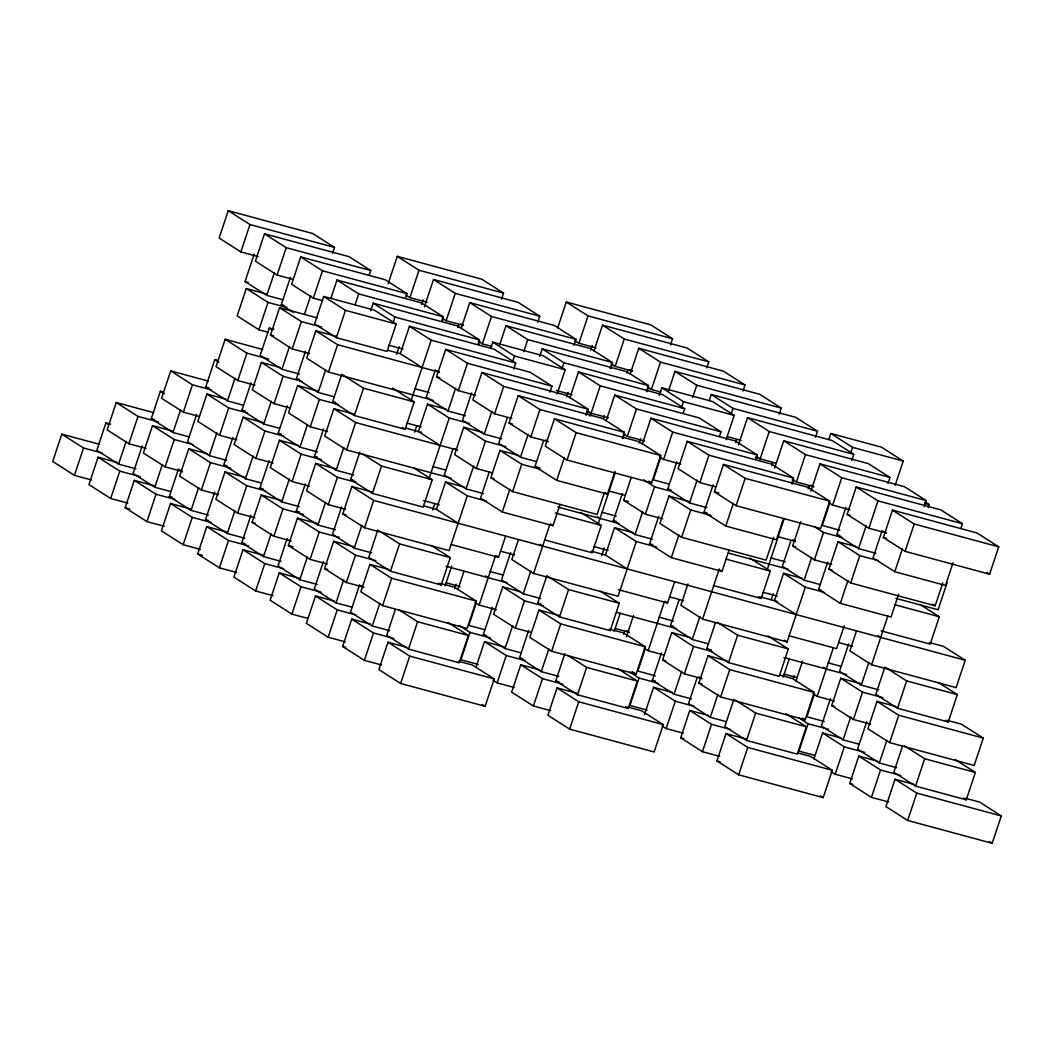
<?xml version="1.0" encoding="UTF-8"?>
<svg xmlns="http://www.w3.org/2000/svg" width="1054" height="1054" viewBox="0 0 1054 1054"><rect width="100%" height="100%" fill="white"/><g stroke="black" fill="none" stroke-linecap="round" stroke-linejoin="round"><path stroke-width="1.5" d="M99.366 444.287L61.804 434.129L52.7 461.494L74.439 475.367L91.658 480.018M74.439 475.367L83.543 448.003L61.804 434.129M110.683 424.182L105.927 422.904L96.823 450.269L118.575 464.142L136.006 468.846M116.823 462.337L98.048 457.252L88.944 484.616L110.683 498.489L127.903 503.14M153.805 412.681L116.256 402.523L107.152 429.887L128.891 443.76L146.111 448.411M118.575 464.142L126.151 441.336M110.683 498.489L119.787 471.125L98.048 457.252M128.891 443.76L137.995 416.396L116.256 402.523M142.171 446.013L133.067 473.378L154.806 487.251L170.656 491.533M188.864 436.804L173.014 432.522L151.275 418.649L160.379 391.284L163.541 392.141M164.147 526.262L146.928 521.611L125.189 507.738L134.28 480.374L154.635 485.881M172.843 431.152L152.487 425.645L143.384 453.009L165.135 466.882L182.355 471.533M208.257 381.074L170.695 370.916L161.591 398.28L183.343 412.154L198.995 416.383M332.471 253.474L334.5 247.4L312.748 233.527L228.244 210.695L219.14 238.059L240.879 251.932L258.098 256.583M154.806 487.251L162.395 464.458M173.014 432.522L180.603 409.729M146.928 521.611L156.032 494.247L134.28 480.374M165.135 466.882L174.239 439.518L152.487 425.645M183.343 412.154L192.447 384.789L170.695 370.916M240.879 251.932L249.982 224.555L228.244 210.695M208.481 515.09L191.051 510.373L169.312 496.5L178.416 469.135L182.487 471.744M196.624 414.406L187.52 441.771L209.259 455.644L226.689 460.361M243.316 405.197L227.466 400.915L205.728 387.042L214.818 359.677L217.994 360.534M190.879 509.003L170.524 503.496L161.42 530.86L183.172 544.734L200.379 549.384M207.519 453.839L188.732 448.767L179.628 476.131L201.38 490.005L218.586 494.655M225.714 399.11L206.94 394.038L197.836 421.402L219.588 435.276L236.794 439.926M262.709 349.467L225.148 339.309L216.044 366.673L237.782 380.547L255.002 385.197M282.643 299.705L266.807 295.423L245.055 281.55L254.159 254.185M266.622 294.04L246.28 288.532L237.176 315.91L258.915 329.77L268.309 332.313M369.216 275.081L370.744 270.522L348.993 256.649L264.488 233.804L255.384 261.168L277.123 275.041L292.775 279.27M191.051 510.373L198.639 487.58M209.259 455.644L216.847 432.851M227.466 400.915L235.055 378.122M183.172 544.734L192.276 517.369L170.524 503.496M201.38 490.005L210.484 462.64L188.732 448.767M219.588 435.276L228.678 407.911L206.94 394.038M237.782 380.547L246.886 353.182L225.148 339.309M266.807 295.423L274.383 272.617M258.915 329.77L268.019 302.406L246.28 288.532M277.123 275.041L286.227 247.677L264.488 233.804M244.726 538.212L227.295 533.495L205.556 519.622L214.647 492.258M261.352 483.048L245.503 478.766L223.751 464.893L232.855 437.529M279.547 428.319L263.711 424.037L241.959 410.164L251.063 382.8M274.027 329.362L269.271 328.071L260.167 355.435L281.919 369.308L299.349 374.025M236.623 572.506L219.416 567.856L197.665 553.982L206.768 526.618L227.111 532.112M245.318 477.383L224.976 471.889L215.872 499.253L237.611 513.127L254.831 517.777M263.526 422.654L243.184 417.16L234.08 444.524L255.819 458.398L273.039 463.049M280.166 367.503L261.392 362.431L252.288 389.796L274.027 403.669L289.679 407.898M309.454 353.591L292.235 348.94L270.496 335.067L279.587 307.702L317.149 317.847M293.526 312.471L281.299 304.672L290.403 277.307M405.461 298.203L406.976 293.644L385.237 279.771L300.719 256.926L291.615 284.29L313.367 298.163L322.761 300.706M227.295 533.495L234.884 510.703M245.503 478.766L253.092 455.96M263.711 424.037L271.3 401.231M281.919 369.308L289.494 346.502M219.416 567.856L228.52 540.491L206.768 526.618M237.611 513.127L246.715 485.762L224.976 471.889M255.819 458.398L264.923 431.033L243.184 417.16M274.027 403.669L283.131 376.304L261.392 362.431M292.235 348.94L301.339 321.575L279.587 307.702M304.566 313.973L310.627 295.739M313.367 298.163L322.471 270.799L300.719 256.926M280.97 561.334L263.54 556.617L241.788 542.744L250.892 515.38M299.178 506.605L281.747 501.888L259.995 488.015L269.099 460.651M317.386 451.876L299.955 447.159L278.203 433.286L287.307 405.922M333.999 396.712L318.15 392.431L296.411 378.557L305.515 351.193M323.723 296.464L314.619 323.828L336.358 337.702L387.068 351.404L396.172 324.039L374.42 310.166L323.723 296.464L345.462 310.337L396.172 324.039M263.355 555.234L243.013 549.74L233.909 577.105L255.648 590.978L272.867 595.629M291.075 540.9L273.856 536.249L252.117 522.376L261.221 495.011L281.563 500.505M298.203 445.355L279.429 440.282L270.325 467.647L292.063 481.52L309.283 486.171M317.979 391.047L297.623 385.553L288.519 412.918L310.271 426.791L327.491 431.442M336.186 336.318L315.831 330.824L306.727 358.189L328.479 372.062L433.339 400.401M330.903 298.295L336.964 280.048L421.481 302.893L443.22 316.767L441.705 321.325M263.54 556.617L271.128 533.811M281.747 501.888L289.323 479.083M299.955 447.159L307.531 424.354M318.15 392.431L325.739 369.625M336.358 337.702L345.462 310.337M255.648 590.978L264.752 563.613L243.013 549.74M273.856 536.249L282.959 508.884L261.221 495.011M292.063 481.52L301.167 454.155L279.429 440.282M310.271 426.791L319.375 399.426L297.623 385.553M328.479 372.062L337.583 344.698L315.831 330.824M355.172 304.566L358.716 293.921L336.964 280.048M287.136 538.502L278.032 565.866L299.784 579.74L317.214 584.456M335.409 529.727L317.979 525.011L296.24 511.137L305.344 483.773M353.617 474.998L336.186 470.282L314.448 456.408L323.552 429.044M332.656 401.679L341.759 374.315L363.498 388.188L414.209 401.89L405.105 429.255L354.394 415.553L332.656 401.679L335.818 402.536M299.599 578.356L279.257 572.862L270.153 600.227L291.892 614.1L307.544 618.329M327.32 564.022L310.1 559.371L288.361 545.498L297.452 518.133L317.807 523.627M336.015 468.898L315.66 463.404L306.556 490.769L328.308 504.642L345.528 509.293M354.21 414.169L333.868 408.675L324.764 436.04L346.516 449.913L451.362 478.239M370.679 310.772L373.208 303.17L457.713 326.015L479.465 339.889L477.949 344.447M388.162 283.724L397.266 256.359L481.77 279.191L503.522 293.065L501.493 299.152M299.784 579.74L307.36 556.934M317.979 525.011L325.567 502.205M336.186 470.282L343.775 447.476M354.394 415.553L363.498 388.188M291.892 614.1L300.996 586.735L279.257 572.862M310.1 559.371L319.204 532.006L297.452 518.133M328.308 504.642L337.412 477.278L315.66 463.404M346.516 449.913L355.62 422.549L333.868 408.675M392.931 323.13L394.947 317.043L373.208 303.17M427.12 302.248L409.901 297.597L419.005 270.232L397.266 256.359M323.38 561.624L314.276 588.988L336.015 602.862L351.865 607.144M341.588 506.895L332.484 534.259L354.223 548.133L371.654 552.849M413.221 467.607L432.245 479.741L423.141 507.106L372.431 493.404L350.692 479.53L359.796 452.166M334.276 601.057L315.489 595.984L306.385 623.349L328.137 637.222L345.356 641.873M363.551 587.144L346.344 582.493L324.592 568.62L333.696 541.255L354.039 546.749M458.161 523.232L436.422 509.359L445.526 481.994L467.265 495.867L449.057 550.596L364.552 527.764L342.8 513.891L351.904 486.526L372.246 492.02M396.594 354.263L399.123 346.661M422.087 367.53L400.349 353.657L409.453 326.292L493.957 349.124L515.709 362.998L513.68 369.084M421.666 304.408L423.181 299.85M424.406 306.846L433.51 279.481L518.015 302.314L539.767 316.187L537.738 322.274M336.015 602.862L343.604 580.056M354.223 548.133L361.812 525.327M372.431 493.404L381.535 466.039L362.51 453.905M328.137 637.222L337.24 609.858L315.489 595.984M346.344 582.493L355.448 555.129L333.696 541.255M364.552 527.764L373.656 500.4L351.904 486.526M410.968 400.981L431.191 340.165L409.453 326.292M442.403 321.325L443.418 318.282M463.365 325.37L446.145 320.719L455.249 293.355L433.51 279.481M359.625 584.746L350.521 612.111L372.26 625.984L389.69 630.7M377.819 530.017L368.729 557.382L390.467 571.255L441.178 584.957L450.282 557.592L431.244 545.458M381.588 664.995L364.381 660.344L342.629 646.471L351.733 619.106L370.521 624.179M388.715 569.45L369.941 564.377L360.837 591.742L382.589 605.615L467.093 628.447L476.197 601.083L454.458 587.21L440.361 583.402M414.63 432.114L416.659 426.04M435.368 369.783L426.264 397.147L448.016 411.02L465.446 415.737M446.264 409.216L427.489 404.143L418.385 431.508L440.124 445.381M475.552 395.303L458.332 390.652L436.593 376.779L445.684 349.414L530.202 372.246L551.94 386.12L549.924 392.207M457.91 327.53L458.925 324.487M461.151 328.44L469.741 302.603L554.259 325.436L575.998 339.309L573.982 345.396M372.26 625.984L379.848 603.178M390.467 571.255L399.571 543.89L379.19 530.887M364.381 660.344L373.485 632.98L351.733 619.106M382.589 605.615L391.68 578.251L369.941 564.377M448.016 411.02L455.591 388.228M429.004 478.832L449.228 418.016L427.489 404.143M458.332 390.652L467.436 363.287L445.684 349.414M478.648 344.447L479.649 341.404M491.783 346.371L482.389 343.841L491.493 316.477L469.741 302.603M395.355 609.396L386.752 635.233L408.504 649.106L459.215 662.808L468.319 635.443L447.924 622.44M406.752 647.301L387.977 642.229L378.873 669.593L400.612 683.466L485.13 706.299L494.234 678.934L472.482 665.061L458.398 661.253M432.667 509.965L434.696 503.891M452.904 449.162L444.301 474.998L466.052 488.872L483.483 493.588M471.612 392.905L462.508 420.269L484.247 434.143L501.678 438.859M482.508 432.338L463.72 427.265L454.617 454.63L476.368 468.503L492.02 472.732M586.169 415.329L588.185 409.242L566.446 395.369L481.928 372.536L472.824 399.901L494.576 413.774L511.783 418.425M490.716 348.215L492.745 342.142L543.442 355.844L565.194 369.717L557.105 394.038M499.412 345.488L505.986 325.726L590.503 348.558L612.242 362.431L610.226 368.518M408.504 649.106L417.608 621.741L398.583 609.607M400.612 683.466L409.716 656.102L387.977 642.229M466.052 488.872L473.628 466.079M484.247 434.143L491.836 411.337M476.368 468.503L485.472 441.139L463.72 427.265M494.576 413.774L503.68 386.41L481.928 372.536M512.468 362.089L514.484 356.015L492.745 342.142M445.117 585.879L451.692 566.117M523.693 351.759L527.738 339.599L505.986 325.726M489.135 472.284L480.545 498.12L502.284 511.994L552.994 525.696L560.069 504.418M507.343 417.555L498.753 443.391L520.492 457.265L536.341 461.547M604.206 493.18L597.117 514.457L512.613 491.625L490.861 477.752L499.965 450.387L518.752 455.46M548.027 441.547L530.821 436.896L509.069 423.023L518.173 395.658L602.69 418.491L624.429 432.364L622.4 438.451M454.643 588.738L456.158 584.179M457.884 589.647L463.958 571.4M539.701 356.45L542.23 348.848L626.735 371.68L648.487 385.553L646.458 391.64M557.685 327.873L566.288 302.024L650.792 324.869L672.544 338.742L670.515 344.816M502.284 511.994L509.872 489.188M520.492 457.265L528.08 434.459M512.613 491.625L521.717 464.261L499.965 450.387M530.821 436.896L539.925 409.532L518.173 395.658M476.382 602.611L468.806 625.417L484.642 629.699M459.149 625.47L470.018 632.413L460.914 659.778L478.134 664.428M496.342 609.699L479.122 605.049L495.301 556.393M451.007 544.457L498.542 557.303L505.63 536.025M561.953 368.795L563.969 362.721L542.23 348.848M615.022 471.283L607.447 494.089L556.736 480.387L534.984 466.514L543.587 440.677M596.142 347.912L578.923 343.261L588.027 315.897L566.288 302.024M554.417 418.781L545.313 446.145L567.052 460.018L651.57 482.851L660.674 455.486L638.922 441.613L554.417 418.781L576.156 432.654L660.674 455.486M520.887 652.821L505.037 648.539L483.299 634.666L492.402 607.302M510.61 552.573L501.506 579.937L523.245 593.81L540.676 598.514M475.921 667.498L484.511 641.649L504.866 647.156M519.938 591.584L502.718 586.92L493.615 614.284L515.366 628.158L531.018 632.387M518.397 539.793L511.822 559.555L533.574 573.429L618.079 596.274L636.287 541.545L614.548 527.672L605.444 555.036L627.183 568.91M566.63 396.897L568.146 392.338M569.871 397.806L578.475 371.97L662.979 394.802L684.731 408.675L683.216 413.234M590.688 350.086L592.203 345.528M593.929 350.995L602.532 325.146L687.037 347.991L708.789 361.865L706.76 367.938M556.736 480.387L564.325 457.581M567.052 460.018L576.156 432.654M505.037 648.539L512.626 625.733M523.245 593.81L530.834 571.004M514.378 687.551L497.159 682.887L506.263 655.522L484.511 641.649M515.366 628.158L524.47 600.793L502.718 586.92M533.574 573.429L549.753 524.787M590.108 416.238L600.213 385.843L578.475 371.97M610.912 368.518L612.44 363.959M632.387 371.034L615.167 366.384L624.271 339.019L602.532 325.146M558.712 676.365L541.282 671.661L519.543 657.788L528.647 630.424M537.751 603.059L546.842 575.695L568.593 589.568L619.304 603.257L610.2 630.621L559.49 616.933L537.751 603.059L540.913 603.916M539.543 669.857L520.755 664.771L511.651 692.135L533.403 706.009L550.61 710.659M559.305 615.549L538.963 610.042L529.859 637.406L551.611 651.28L636.115 674.125L645.219 646.761L623.481 632.887L609.383 629.08M603.375 418.504L604.39 415.46M606.116 420.928L614.719 395.092L699.224 417.924L720.962 431.797L719.447 436.356M626.932 373.208L627.947 370.165M630.173 374.117L638.764 348.268L723.281 371.113L745.02 384.973L743.004 391.06M541.282 671.661L548.87 648.856M559.49 616.933L568.593 589.568M533.403 706.009L542.507 678.644L520.755 664.771M551.611 651.28L560.715 623.915L538.963 610.042M623.098 438.451L624.614 433.892M598.026 524.497L615.22 472.811M644.574 440.98L627.354 436.33L636.458 408.965L614.719 395.092M580.873 512.402L601.267 525.419L592.164 552.783L544.628 539.938M647.156 391.64L648.671 387.082M660.805 392.048L651.412 389.506L660.515 362.141L638.764 348.268M618.303 668.974L637.341 681.108L628.237 708.472L577.526 694.784L555.774 680.91L564.878 653.546M577.342 693.4L556.999 687.893L547.896 715.258L569.647 729.131L654.152 751.976L663.256 724.612L641.504 710.739L627.42 706.931M601.689 555.642L604.219 548.04M652.505 539.253L635.075 534.549L613.323 520.676L622.427 493.312M639.119 443.141L640.634 438.583M662.61 518.832L645.391 514.181L623.652 500.307L631.227 477.502M642.36 444.05L650.95 418.214L735.468 441.046L757.207 454.92L755.692 459.478M659.237 395.408L661.767 387.806L712.464 401.508L734.216 415.381L726.127 439.702M668.434 391.153L675.008 371.39L759.526 394.222L781.264 408.096L779.249 414.182M577.526 694.784L586.63 667.419L567.605 655.272M569.647 729.131L578.738 701.766L556.999 687.893M635.075 534.549L642.65 511.743M660.858 457.014L653.269 479.82L669.119 484.102M645.391 514.181L654.494 486.816L643.625 479.873M680.805 464.103L663.598 459.452L672.702 432.087L650.95 418.214M681.49 407.766L683.506 401.679L661.767 387.806M614.139 631.544L620.2 613.296M692.715 397.424L696.76 385.263L675.008 371.39M729.091 550.083L722.016 571.373L671.306 557.671L649.567 543.798L658.671 516.434M706.944 507.646L689.514 502.942L667.775 489.069L676.879 461.705M689.329 501.559L668.987 496.065L659.883 523.43L681.635 537.303L766.139 560.135L773.728 537.329M791.936 482.6L793.451 478.042L771.712 464.168L687.195 441.336L678.091 468.701L699.843 482.574L715.482 486.803M623.665 634.403L624.679 631.372M626.405 636.84L633.48 615.562M709.223 400.599L711.252 394.512L795.757 417.344L817.509 431.218L815.48 437.305M671.306 557.671L678.895 534.865M689.514 502.942L697.102 480.137M681.635 537.303L690.739 509.938L668.987 496.065M699.843 482.574L708.947 455.209L687.195 441.336M645.404 648.276L637.828 671.082L655.259 675.798M629.528 672.004L639.04 678.078L629.936 705.442L647.156 710.093M663.796 654.942L648.144 650.713L664.323 602.058M618.448 589.7L667.564 602.98L674.652 581.689M730.975 414.472L732.991 408.385L711.252 394.512M783.544 518.476L776.469 539.767L725.758 526.065L704.019 512.191L713.11 484.827M714.335 491.823L723.439 464.458L807.944 487.291L829.696 501.164L820.592 528.528L736.074 505.683L714.335 491.823L719.026 493.088M691.49 698.921L674.059 694.204L652.321 680.331L661.425 652.966M708.117 643.757L692.267 639.475L670.528 625.602L679.119 599.752M644.442 714.691L653.533 687.327L672.32 692.399M701.595 678.486L684.389 673.835L662.637 659.962L671.741 632.598L690.528 637.67M687.933 583.942L680.844 605.233L702.596 619.106L787.101 641.939L805.309 587.21L783.57 573.336L774.466 600.701L796.205 614.574M735.652 442.561L736.667 439.531M738.393 444.999L747.497 417.634L832.001 440.467L853.753 454.34L851.724 460.427M725.758 526.065L733.347 503.259M736.074 505.683L745.178 478.318L723.439 464.458M674.059 694.204L681.648 671.398M692.267 639.475L699.856 616.669M683.4 733.215L666.181 728.564L675.285 701.2L653.533 687.327M684.389 673.835L693.492 646.471L671.741 632.598M702.596 619.106L719.276 568.936M747.497 417.634L769.236 431.508L760.132 458.872L756.061 456.277M697.155 677.603L688.565 703.453L710.304 717.326L726.153 721.608M767.931 635.931L788.326 648.935L779.222 676.299L728.512 662.597L706.773 648.724L715.363 622.874M719.632 756.337L702.425 751.686L680.673 737.813L689.777 710.449L708.565 715.521M779.973 675.166L792.503 678.552L814.241 692.425L805.137 719.79L720.633 696.957L698.881 683.084L707.985 655.72L726.773 660.792M771.897 465.684L772.911 462.653M774.637 468.121L783.741 440.756L868.246 463.589L889.998 477.462L887.969 483.549M710.304 717.326L717.893 694.52M728.512 662.597L737.616 635.233L717.234 622.229M702.425 751.686L711.529 724.322L689.777 710.449M720.633 696.957L729.737 669.593L707.985 655.72M792.121 484.129L793.636 479.557M767.048 570.174L784.242 518.476M813.596 486.645L796.376 481.994L805.48 454.63L783.741 440.756M713.65 585.602L761.186 598.448L770.29 571.084L749.895 558.08M733.9 699.21L724.809 726.575L746.548 740.448L797.259 754.15L806.363 726.786L785.968 713.782M798.01 753.017L810.539 756.403L832.278 770.276L823.174 797.641L738.67 774.809L716.918 760.935L726.022 733.571L746.364 739.065M771.225 599.792L773.241 593.705M790.948 540.504L782.345 566.341L804.097 580.214L819.933 584.496M808.141 488.806L809.156 485.775M831.632 564.496L814.413 559.845L792.674 545.972L800.763 521.651M810.869 491.243L819.972 463.879L904.49 486.711L926.229 500.584L924.213 506.671M828.76 439.558L830.789 433.484L881.487 447.173L903.238 461.046L895.149 485.38M746.548 740.448L755.652 713.084L735.27 700.08M738.67 774.809L747.76 747.444L726.022 733.571M804.097 580.214L811.672 557.408M829.88 502.679L822.291 525.485L839.722 530.202M814.413 559.845L823.517 532.481L814.004 526.407M849.84 509.767L832.62 505.116L841.724 477.752L819.972 463.879M850.512 453.431L852.528 447.357L830.789 433.484M783.162 677.208L789.222 658.974M898.627 594.232L891.038 617.038L840.328 603.336L818.589 589.463L827.693 562.098M875.966 553.324L858.536 548.607L836.797 534.734L845.901 507.369M942.75 582.994L935.161 605.8L850.657 582.967L828.905 569.094L838.009 541.73L856.797 546.802M886.071 532.889L868.865 528.238L847.113 514.365L856.217 487.001L940.735 509.833L962.473 523.706L960.958 528.265M793.188 678.552L794.202 675.522M795.928 680.989L802.502 661.227M840.328 603.336L847.917 580.53M858.536 548.607L866.124 525.801M850.657 582.967L859.761 555.603L838.009 541.73M868.865 528.238L877.969 500.874L856.217 487.001M814.426 693.954L806.85 716.76L824.281 721.463M798.55 717.682L808.062 723.742L798.958 751.107L814.61 755.336M834.386 701.029L817.166 696.378L833.345 647.736M844.175 625.839L836.586 648.645L789.051 635.799M882.132 530.491L873.041 557.856L894.78 571.729L945.491 585.431L953.066 562.625M883.357 537.487L892.461 510.123L976.966 532.955L998.718 546.828L989.614 574.193L905.096 551.361L883.357 537.487L886.493 538.331M830.447 698.644L821.343 726.008L843.081 739.882L858.931 744.15M848.654 643.915L839.551 671.279L861.289 685.14L878.72 689.856M813.965 758.84L822.555 732.991L841.342 738.077M870.63 724.151L853.411 719.5L831.659 705.627L840.763 678.262L861.118 683.769M856.441 631.135L849.867 650.898L871.618 664.771L956.123 687.616L965.227 660.252L943.488 646.379L929.404 642.571M894.78 571.729L902.369 548.923M905.096 551.361L914.2 523.996L892.461 510.123M843.081 739.882L850.67 717.076M861.289 685.14L868.878 662.347M852.422 778.88L835.203 774.229L844.307 746.864L822.555 732.991M853.411 719.5L862.515 692.135L840.763 678.262M871.618 664.771L887.797 616.129M928.152 507.58L929.154 504.55L925.083 501.941M866.691 721.753L857.587 749.117L879.326 762.991L896.756 767.707M884.899 667.024L875.795 694.388L897.534 708.262L948.244 721.964L957.348 694.599L938.323 682.465M888.654 802.002L871.447 797.351L849.695 783.478L858.799 756.113L877.587 761.186M895.795 706.457L877.007 701.384L867.903 728.749L889.655 742.622L974.159 765.467L983.263 738.09L961.525 724.23L947.441 720.422M879.326 762.991L886.915 740.198M897.534 708.262L906.638 680.897L886.256 667.893M871.447 797.351L880.551 769.987L858.799 756.113M889.655 742.622L898.759 715.258L877.007 701.384M947.19 582.401L938.086 609.765L895.834 598.343M920.287 604.614L939.312 616.748L930.208 644.113L881.078 630.845M902.422 746.403L893.832 772.239L915.57 786.113L966.281 799.815L975.385 772.45L954.99 759.447M913.818 784.308L895.044 779.235L885.94 806.6L907.692 820.473L992.196 843.305L1001.3 815.941L979.561 802.068L965.464 798.273M915.57 786.113L924.674 758.748L904.292 745.745M907.692 820.473L916.782 793.109L895.044 779.235M249.982 224.555L334.5 247.4M419.005 270.232L503.522 293.065M588.027 315.897L672.544 338.742M286.227 247.677L370.744 270.522M455.249 293.355L539.767 316.187M624.271 339.019L708.789 361.865M322.471 270.799L406.976 293.644M491.493 316.477L575.998 339.309M660.515 362.141L745.02 384.973M358.716 293.921L443.22 316.767M527.738 339.599L612.242 362.431M696.76 385.263L781.264 408.096M394.947 317.043L479.465 339.889M563.969 362.721L648.487 385.553M732.991 408.385L817.509 431.218M245.055 281.55L248.23 282.406M514.484 356.015L565.194 369.717M683.506 401.679L734.216 415.381M852.528 447.357L903.238 461.046M431.191 340.165L515.709 362.998M600.213 385.843L684.731 408.675M769.236 431.508L853.753 454.34M281.299 304.672L284.475 305.528M268.019 302.406L286.807 307.491M467.436 363.287L551.94 386.12M636.458 408.965L720.962 431.797M805.48 454.63L889.998 477.462M301.339 321.575L321.681 327.069M388.979 345.251L403.063 349.058M556.433 390.507L572.085 394.736M727.023 436.593L741.107 440.401M387.819 350.284L400.349 353.657M503.68 386.41L588.185 409.242M672.702 432.087L757.207 454.92M841.724 477.752L926.229 500.584M337.583 344.698L439.307 372.181M586.419 411.93L608.329 417.858M755.441 457.607L775.784 463.101M924.463 503.272L929.154 504.55M436.593 376.779L439.716 377.622M270.496 335.067L273.618 335.91M539.925 409.532L624.429 432.364M708.947 455.209L793.451 478.042M877.969 500.874L962.473 523.706M414.933 388.755L429.202 392.615M745.178 478.318L829.696 501.164M914.2 523.996L998.718 546.828M509.069 423.023L512.204 423.866M847.113 514.365L850.249 515.208M246.886 353.182L268.796 359.111M449.228 418.016L469.57 423.51M296.411 378.557L299.573 379.414M283.131 376.304L301.918 381.377M667.775 489.069L670.937 489.926M836.797 534.734L839.959 535.59M485.472 441.139L505.815 446.632M654.494 486.816L671.714 491.467M823.517 532.481L842.291 537.553M319.375 399.426L338.15 404.499M407.015 423.102L421.099 426.91M405.856 428.122L421.508 432.351M534.984 466.514L539.74 467.805M704.019 512.191L707.181 513.048M521.717 464.261L540.491 469.333M690.739 509.938L711.081 515.432M859.761 555.603L878.535 560.675M355.62 422.549L457.344 450.032M609.146 491.059L624.798 495.288M778.168 536.723L795.388 541.374M205.728 387.042L208.89 387.898M623.652 500.307L628.342 501.572M792.674 545.972L795.796 546.815M192.447 384.789L211.222 389.861M241.959 410.164L245.134 411.02M490.861 477.752L493.997 478.595M828.905 569.094L832.041 569.937M228.678 407.911L247.466 412.984M432.97 466.606L445.644 470.031M601.992 512.284L616.261 516.131M771.014 557.948L785.283 561.808M613.323 520.676L616.498 521.532M557.79 507L618.83 523.495M728.38 553.1L787.852 569.16M278.203 433.286L281.378 434.143M264.923 431.033L283.71 436.106M445.526 481.994L464.3 487.067M614.548 527.672L633.322 532.744M783.57 573.336L802.344 578.409M381.535 466.039L432.245 479.741M555.313 512.995L601.267 525.419M725.916 559.094L770.29 571.084M894.938 604.759L939.312 616.748M649.567 543.798L652.729 544.654M818.589 589.463L821.751 590.319M467.265 495.867L486.039 500.94M636.287 541.545L656.629 547.039M805.309 587.21L824.096 592.282M314.448 456.408L317.61 457.265M301.167 454.155L321.51 459.649M151.275 418.649L154.437 419.505M137.995 416.396L158.337 421.903M350.692 479.53L353.854 480.387M337.412 477.278L356.186 482.35M423.484 500.531L439.136 504.761M594.074 546.631L608.158 550.438M763.096 592.295L777.18 596.103M423.892 505.973L436.422 509.359M591.36 551.229L605.444 555.036M760.382 596.893L777.588 601.544M174.239 439.518L193.014 444.59M373.656 500.4L965.227 660.252M223.751 464.893L226.926 465.749M210.484 462.64L230.826 468.134M500.452 551.163L514.55 554.971M669.474 596.827L683.572 600.635M838.51 642.505L852.594 646.3M259.995 488.015L263.171 488.872M246.715 485.762L265.503 490.835M342.8 513.891L345.936 514.734M83.543 448.003L102.33 453.088M296.24 511.137L299.415 511.994M282.959 508.884L303.302 514.378M399.571 543.89L450.282 557.592M737.616 635.233L788.326 648.935M906.638 680.897L957.348 694.599M119.787 471.125L140.129 476.632M490.176 571.545L502.85 574.97M659.198 617.209L673.453 621.069M828.22 662.887L840.894 666.312M670.528 625.602L673.69 626.458M319.204 532.006L339.546 537.5M445.974 566.261L507 582.757M616.564 612.348L676.022 628.421M784.018 657.604L846.612 674.52M169.312 496.5L172.474 497.356M156.032 494.247L174.806 499.319M252.117 522.376L255.239 523.219M706.773 648.724L711.516 650.015M355.448 555.129L375.791 560.623M524.47 600.793L543.245 605.879M693.492 646.471L712.267 651.543M862.515 692.135L882.857 697.643M446.013 582.77L460.097 586.577M615.035 628.434L629.119 632.242M784.057 674.112L796.574 677.485M205.556 519.622L208.718 520.478M192.276 517.369L211.05 522.441M288.361 545.498L293.052 546.762M391.68 578.251L476.197 601.083M560.715 623.915L645.219 646.761M729.737 669.593L814.241 692.425M898.759 715.258L983.263 738.09M125.189 507.738L129.879 509.016M241.788 542.744L244.963 543.601M228.52 540.491L248.863 545.985M324.592 568.62L327.728 569.463M662.637 659.962L665.772 660.805M831.659 705.627L834.794 706.483M264.752 563.613L283.539 568.686M698.881 683.084L702.017 683.927M197.665 553.982L202.355 555.26M483.299 634.666L486.461 635.522M652.321 680.331L655.483 681.187M300.996 586.735L321.338 592.229M470.018 632.413L490.36 637.907M639.04 678.078L657.828 683.15M808.062 723.742L828.404 729.249M417.608 621.741L468.319 635.443M586.63 667.419L637.341 681.108M755.652 713.084L806.363 726.786M924.674 758.748L975.385 772.45M519.543 657.788L522.705 658.645M337.24 609.858L356.015 614.93M506.263 655.522L525.037 660.608M675.285 701.2L694.059 706.272M844.307 746.864L864.649 752.372M555.774 680.91L558.949 681.767M373.485 632.98L393.827 638.474M542.507 678.644L562.849 684.151M711.529 724.322L730.303 729.394M880.551 769.987L900.893 775.494M409.716 656.102L494.234 678.934M578.738 701.766L663.256 724.612M747.76 747.444L832.278 770.276M916.782 793.109L1001.3 815.941M342.629 646.471L345.765 647.314M680.673 737.813L683.809 738.656M849.695 783.478L852.831 784.334M716.918 760.935L720.053 761.779M986.9 572.467L989.614 574.193M629.805 369.506L632.519 371.245M811.013 485.117L813.728 486.856M883.502 531.361L886.216 533.1M574.852 340.666L578.923 343.261M611.096 363.788L615.167 366.384M647.327 386.91L651.412 389.506M792.305 479.399L796.376 481.994M828.536 502.521L832.62 505.116M932.447 604.074L935.161 605.8M460.782 323.841L463.496 325.567M792.806 539.846L795.533 541.585M405.83 295.001L409.901 297.597M442.074 318.11L446.145 320.719M478.305 341.232L482.389 343.841M587.038 410.599L591.11 413.208M623.283 433.721L627.354 436.33M659.514 456.843L663.598 459.452M648.856 481.125L651.57 482.851M877.995 635.681L880.722 637.406M436.725 370.652L439.452 372.391M545.458 440.019L548.172 441.758M604.719 492.363L607.447 494.089M719.302 569.634L722.016 571.373M758.472 596.709L761.186 598.448M945.517 720.238L948.244 721.964M597.328 516.684L600.042 518.423M392.457 388.017L414.209 401.89M784.387 640.2L787.101 641.939M823.556 667.287L826.27 669.013M269.271 328.071L271.985 329.81M454.761 448.503L457.476 450.242M402.391 427.516L405.105 429.255M550.28 523.97L552.994 525.696M813.095 693.782L817.166 696.378M664.85 601.241L667.564 602.98M963.554 798.089L966.281 799.815M539.951 544.338L542.678 546.064M802.423 718.051L805.137 719.79M600.279 591.123L619.304 603.257M989.482 841.579L992.196 843.305M214.818 359.677L218.903 362.286M626.537 630.714L629.264 632.453M699.026 676.958L701.74 678.684M644.073 648.118L648.144 650.713M495.828 555.577L498.542 557.303M831.132 771.633L835.203 774.229M485.512 575.945L488.226 577.671M632.044 671.517L636.115 674.125M820.46 795.902L823.174 797.641M160.379 391.284L164.45 393.893M475.051 602.44L479.122 605.049M438.451 583.218L441.178 584.957M662.11 725.956L666.181 728.564M625.509 706.747L628.237 708.472M105.927 422.904L108.641 424.63M360.982 585.616L363.696 587.355M493.074 680.291L497.159 682.887M482.416 704.573L485.13 706.299"/></g></svg>
